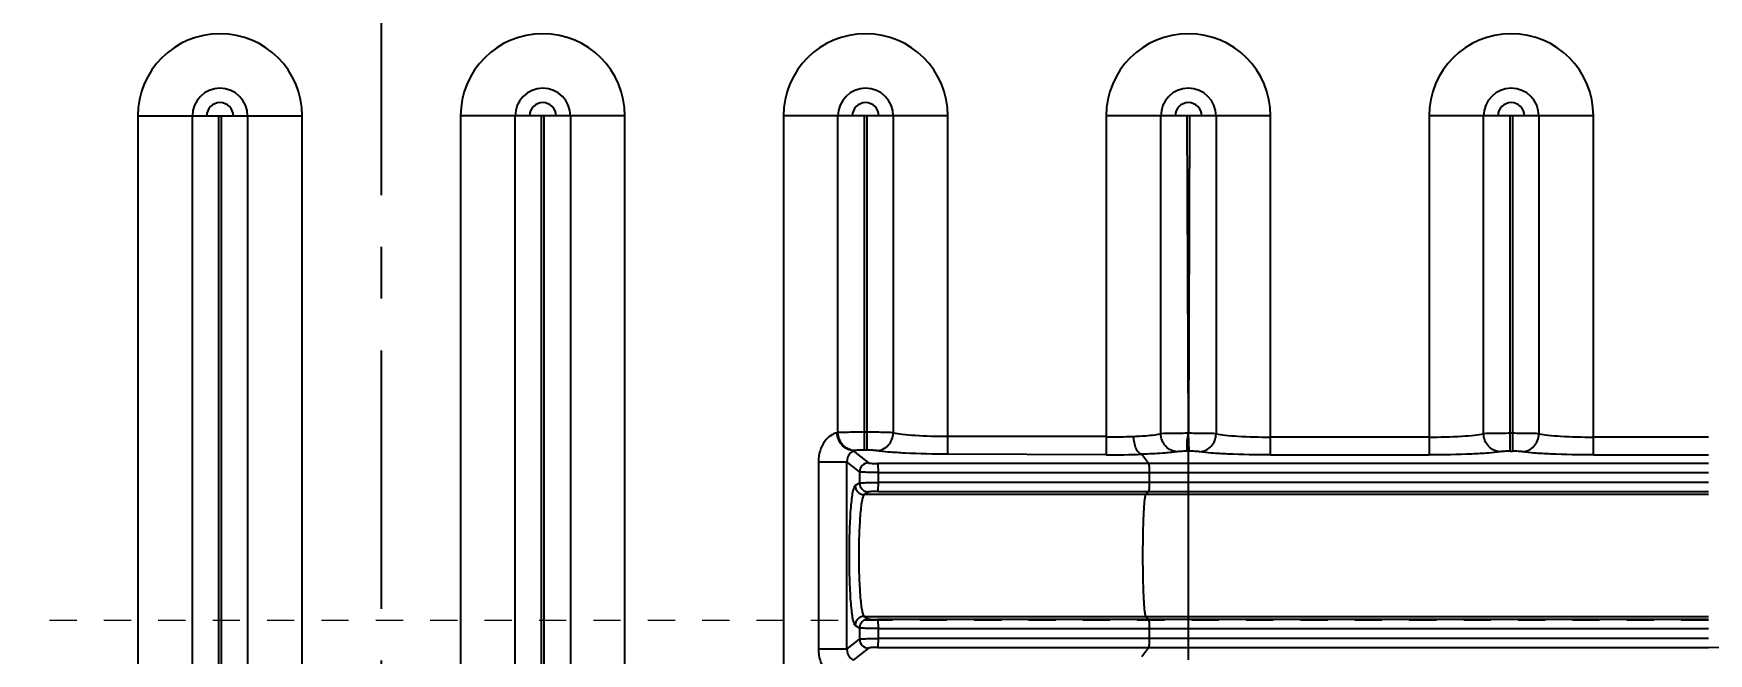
# Model space of a CAD drawing. Header units: millimetres. Extents: x 1572 to 4063, y -10865 to -3081.
# Drawn here: x 2748.1 to 2842, y -6414.4 to -6379.7 of the extents above; entities that cross this region are included whole.
import ezdxf

# ---------------------------------------------------------------- set-up
doc = ezdxf.new("R2010")
doc.units = ezdxf.units.MM
doc.header["$LTSCALE"] = 16.335
doc.header["$PDMODE"] = 3
doc.header["$PDSIZE"] = 0.3125
doc.linetypes.add('CENTER', pattern=[0.6, 0.375, -0.075, 0.075, -0.075])
doc.linetypes.add('HIDDEN', pattern=[0.2, 0.1, -0.1])
doc.layers.get('0').update_dxf_attribs({"linetype": 'CONTINUOUS'})
doc.layers.get('Defpoints').update_dxf_attribs({"linetype": 'CONTINUOUS'})
doc.layers.add('cool', color=153, linetype='HIDDEN', lineweight=9)
doc.styles.get("Standard").update_dxf_attribs({"font": 'txt', "width": 0.8})
doc.dimstyles.new('ISO-25', dxfattribs={"dimtxt": 8, "dimasz": 6, "dimexe": 0, "dimexo": 0, "dimgap": 0, "dimtad": 1, "dimdsep": 46, "dimtxsty": 'Standard', "dimcen": 0, "dimclrd": 4, "dimclre": 4, "dimclrt": 6, "dimazin": 0, "dimtfac": 1, "dimtofl": 0, "dimtmove": 0, "dimatfit": 3, "dimfxl": 1, "dimarcsym": 0})

# ---------------------------------------------------------------- blocks, each defined once
blk = doc.blocks.new('147')
at = {"layer": 'cool', "ltscale": 0.932966}
blk.add_line((229.566, -3849.566), (-211.774, -3849.566), dxfattribs=at)
blk = doc.blocks.new('*D231')
at = {"color": 4, "lineweight": -2, "transparency": 16777216}
blk.add_line((2995.408, -6416.588), (3018.172, -6416.588), dxfattribs=at)
at = {"layer": 'Defpoints', "color": 0, "transparency": 16777216}
for p in [(2995.408, -6416.588), (3010.172, -6416.588), (2767.593, -6453.588)]:
    blk.add_point(p, dxfattribs=at)
at = {"color": 6, "transparency": 16777216, "insert": (3014.172, -6413.588), "char_height": 6, "attachment_point": 5}
blk.add_mtext('37', dxfattribs=at)
blk = doc.blocks.new('*D232')
at = {"color": 4, "lineweight": -2, "transparency": 16777216}
blk.add_line((2971.055, -6336.588), (3019.772, -6336.588), dxfattribs=at)
at = {"layer": 'Defpoints', "color": 0, "transparency": 16777216}
for p in [(2971.055, -6336.588), (3010.172, -6336.588), (2767.593, -6453.588)]:
    blk.add_point(p, dxfattribs=at)
at = {"color": 6, "transparency": 16777216, "insert": (3014.972, -6333.588), "char_height": 6, "attachment_point": 5}
blk.add_mtext('117', dxfattribs=at)
blk = doc.blocks.new('*D233')
at = {"color": 4, "lineweight": -2, "transparency": 16777216}
blk.add_line((2812.818, -6350.161), (3031.772, -6350.161), dxfattribs=at)
at = {"layer": 'Defpoints', "color": 0, "transparency": 16777216}
for p in [(2812.818, -6350.161), (3010.172, -6350.161), (2767.593, -6453.588)]:
    blk.add_point(p, dxfattribs=at)
at = {"color": 6, "transparency": 16777216, "insert": (3020.972, -6347.161), "char_height": 6, "attachment_point": 5}
blk.add_mtext('103.43', dxfattribs=at)
blk = doc.blocks.new('*D234')
at = {"color": 4, "lineweight": -2, "transparency": 16777216}
blk.add_line((2787.693, -6373.778), (3027.772, -6373.778), dxfattribs=at)
at = {"layer": 'Defpoints', "color": 0, "transparency": 16777216}
for p in [(2787.693, -6373.778), (3010.172, -6373.778), (2767.593, -6453.588)]:
    blk.add_point(p, dxfattribs=at)
at = {"color": 6, "transparency": 16777216, "insert": (3018.972, -6370.778), "char_height": 6, "attachment_point": 5}
blk.add_mtext('79.81', dxfattribs=at)
blk = doc.blocks.new('*D242')
at = {"color": 4, "lineweight": -2, "transparency": 16777216}
blk.add_line((2767.593, -6275.099), (2767.593, -6253.982), dxfattribs=at)
at = {"layer": 'Defpoints', "color": 0, "transparency": 16777216}
for p in [(2767.593, -6256.382), (2767.593, -6275.099), (2767.593, -6453.588)]:
    blk.add_point(p, dxfattribs=at)
at = {"color": 6, "transparency": 16777216, "insert": (2764.593, -6255.182), "char_height": 6, "attachment_point": 5, "rotation": 90}
blk.add_mtext('0', dxfattribs=at)
blk = doc.blocks.new('*D243')
at = {"color": 4, "lineweight": -2, "transparency": 16777216}
blk.add_line((2787.693, -6372.888), (2787.693, -6244.382), dxfattribs=at)
at = {"layer": 'Defpoints', "color": 0, "transparency": 16777216}
for p in [(2787.693, -6256.382), (2787.693, -6372.888), (2767.593, -6453.588)]:
    blk.add_point(p, dxfattribs=at)
at = {"color": 6, "transparency": 16777216, "insert": (2784.693, -6250.382), "char_height": 6, "attachment_point": 5, "rotation": 90}
blk.add_mtext('20.1', dxfattribs=at)
blk = doc.blocks.new('*D244')
at = {"color": 4, "lineweight": -2, "transparency": 16777216}
blk.add_line((2812.818, -6349.76), (2812.818, -6237.182), dxfattribs=at)
at = {"layer": 'Defpoints', "color": 0, "transparency": 16777216}
for p in [(2812.818, -6256.382), (2812.818, -6349.76), (2767.593, -6453.588)]:
    blk.add_point(p, dxfattribs=at)
at = {"color": 6, "transparency": 16777216, "insert": (2809.818, -6246.782), "char_height": 6, "attachment_point": 5, "rotation": 90}
blk.add_mtext('45.23', dxfattribs=at)
blk = doc.blocks.new('*D245')
at = {"color": 4, "lineweight": -2, "transparency": 16777216}
blk.add_line((2896.233, -6372.68), (2896.233, -6233.982), dxfattribs=at)
at = {"layer": 'Defpoints', "color": 0, "transparency": 16777216}
for p in [(2896.233, -6256.382), (2896.233, -6372.68), (2767.593, -6453.588)]:
    blk.add_point(p, dxfattribs=at)
at = {"color": 6, "transparency": 16777216, "insert": (2893.233, -6245.182), "char_height": 6, "attachment_point": 5, "rotation": 90}
blk.add_mtext('128.64', dxfattribs=at)
blk = doc.blocks.new('*D246')
at = {"color": 4, "lineweight": -2, "transparency": 16777216}
blk.add_line((2972.593, -6290.133), (2972.593, -6244.382), dxfattribs=at)
at = {"layer": 'Defpoints', "color": 0, "transparency": 16777216}
for p in [(2972.593, -6256.382), (2972.593, -6290.133), (2767.593, -6453.588)]:
    blk.add_point(p, dxfattribs=at)
at = {"color": 6, "transparency": 16777216, "insert": (2969.593, -6250.382), "char_height": 6, "attachment_point": 5, "rotation": 90}
blk.add_mtext('205', dxfattribs=at)
blk = doc.blocks.new('*D248')
at = {"color": 4, "lineweight": -2, "transparency": 16777216}
blk.add_line((2539.777, -6416.588), (2517.014, -6416.588), dxfattribs=at)
at = {"layer": 'Defpoints', "color": 0, "transparency": 16777216}
for p in [(2525.014, -6416.588), (2539.777, -6416.588), (2767.593, -6453.588)]:
    blk.add_point(p, dxfattribs=at)
at = {"color": 6, "transparency": 16777216, "insert": (2521.014, -6413.588), "char_height": 6, "attachment_point": 5}
blk.add_mtext('37', dxfattribs=at)
blk = doc.blocks.new('*D249')
at = {"color": 4, "lineweight": -2, "transparency": 16777216}
blk.add_line((2564.131, -6336.588), (2515.414, -6336.588), dxfattribs=at)
at = {"layer": 'Defpoints', "color": 0, "transparency": 16777216}
for p in [(2525.014, -6336.588), (2564.131, -6336.588), (2767.593, -6453.588)]:
    blk.add_point(p, dxfattribs=at)
at = {"color": 6, "transparency": 16777216, "insert": (2520.214, -6333.588), "char_height": 6, "attachment_point": 5}
blk.add_mtext('117', dxfattribs=at)
blk = doc.blocks.new('*D250')
at = {"color": 4, "lineweight": -2, "transparency": 16777216}
blk.add_line((2638.953, -6373.778), (2507.414, -6373.778), dxfattribs=at)
at = {"layer": 'Defpoints', "color": 0, "transparency": 16777216}
for p in [(2525.014, -6373.778), (2638.953, -6373.778), (2767.593, -6453.588)]:
    blk.add_point(p, dxfattribs=at)
at = {"color": 6, "transparency": 16777216, "insert": (2516.214, -6370.778), "char_height": 6, "attachment_point": 5}
blk.add_mtext('79.81', dxfattribs=at)
blk = doc.blocks.new('*D257')
at = {"color": 4, "lineweight": -2, "transparency": 16777216}
blk.add_line((2638.953, -6372.68), (2638.953, -6233.982), dxfattribs=at)
at = {"layer": 'Defpoints', "color": 0, "transparency": 16777216}
for p in [(2638.953, -6256.382), (2638.953, -6372.68), (2767.593, -6453.588)]:
    blk.add_point(p, dxfattribs=at)
at = {"color": 6, "transparency": 16777216, "insert": (2635.953, -6245.182), "char_height": 6, "attachment_point": 5, "rotation": 90}
blk.add_mtext('128.64', dxfattribs=at)
blk = doc.blocks.new('*D258')
at = {"color": 4, "lineweight": -2, "transparency": 16777216}
blk.add_line((2562.593, -6290.133), (2562.593, -6244.382), dxfattribs=at)
at = {"layer": 'Defpoints', "color": 0, "transparency": 16777216}
for p in [(2562.593, -6256.382), (2562.593, -6290.133), (2767.593, -6453.588)]:
    blk.add_point(p, dxfattribs=at)
at = {"color": 6, "transparency": 16777216, "insert": (2559.593, -6250.382), "char_height": 6, "attachment_point": 5, "rotation": 90}
blk.add_mtext('205', dxfattribs=at)
blk = doc.blocks.new('*D259')
at = {"color": 4, "lineweight": -2, "transparency": 16777216}
blk.add_line((2559.271, -6293.588), (2516.444, -6293.588), dxfattribs=at)
at = {"layer": 'Defpoints', "color": 0, "transparency": 16777216}
for p in [(2526.844, -6293.588), (2559.271, -6293.588), (2767.593, -6453.588)]:
    blk.add_point(p, dxfattribs=at)
at = {"color": 6, "transparency": 16777216, "insert": (2521.644, -6290.588), "char_height": 6, "attachment_point": 5}
blk.add_mtext('160', dxfattribs=at)
blk = doc.blocks.new('*D260')
at = {"color": 4, "lineweight": -2, "transparency": 16777216}
blk.add_line((2981.393, -6293.588), (3018.682, -6293.588), dxfattribs=at)
at = {"layer": 'Defpoints', "color": 0, "transparency": 16777216}
for p in [(2981.393, -6293.588), (3008.282, -6293.588), (2767.593, -6453.588)]:
    blk.add_point(p, dxfattribs=at)
at = {"color": 6, "transparency": 16777216, "insert": (3013.482, -6290.588), "char_height": 6, "attachment_point": 5}
blk.add_mtext('160', dxfattribs=at)

msp = doc.modelspace()

# ---------------------------------------------------------------- linework, layer by layer
at = {"color": 1, "linetype": 'CENTER', "ltscale": 2.363517}
msp.add_line((2767.593, -6643.588), (2767.593, -6263.588), dxfattribs=at)
at = {"color": 7, "linetype": 'Continuous'}
for p, q in [((2753.942, -6384.331), (2753.942, -6473.673)), ((2753.942, -6384.331), (2763.154, -6384.331)), ((2756.999, -6472.486), (2756.999, -6384.331)), ((2758.481, -6473.463), (2758.481, -6384.331)), ((2758.615, -6384.331), (2758.615, -6473.463)), ((2760.097, -6384.331), (2760.097, -6472.486)), ((2763.154, -6473.673), (2763.154, -6384.331)), ((2772.032, -6384.331), (2772.032, -6473.673)), ((2781.244, -6384.331), (2772.032, -6384.331)), ((2775.089, -6472.486), (2775.089, -6384.331)), ((2776.571, -6473.463), (2776.571, -6384.331)), ((2776.705, -6384.331), (2776.705, -6473.463)), ((2778.187, -6384.331), (2778.187, -6472.486)), ((2781.244, -6473.673), (2781.244, -6384.331)), ((2790.122, -6384.331), (2790.122, -6473.673)), ((2799.334, -6384.331), (2790.122, -6384.331)), ((2793.179, -6402.072), (2793.179, -6384.331)), ((2794.657, -6403.051), (2794.661, -6384.331)), ((2794.795, -6384.331), (2794.791, -6403.052)), ((2796.277, -6384.331), (2796.277, -6402.077)), ((2799.33, -6403.279), (2799.334, -6384.331)), ((2808.212, -6384.331), (2808.208, -6403.311)), ((2817.424, -6384.331), (2808.212, -6384.331)), ((2811.269, -6402.135), (2811.269, -6384.331)), ((2812.818, -6402.11), (2812.751, -6384.331)), ((2812.885, -6384.331), (2812.818, -6402.11)), ((2814.367, -6384.331), (2814.367, -6402.136)), ((2817.424, -6403.323), (2817.424, -6384.331)), ((2826.302, -6384.331), (2826.302, -6403.323)), ((2835.514, -6384.331), (2826.302, -6384.331)), ((2829.359, -6402.136), (2829.359, -6384.331)), ((2830.841, -6403.113), (2830.841, -6384.331)), ((2830.975, -6384.331), (2830.975, -6403.113)), ((2832.457, -6384.331), (2832.457, -6402.136)), ((2835.514, -6403.323), (2835.514, -6384.331)), ((2794.795, -6402.049), (2794.661, -6402.049)), ((2808.212, -6402.292), (2799.334, -6402.292)), ((2812.802, -6402.11), (2812.833, -6403.114)), ((2826.302, -6402.321), (2817.424, -6402.321)), ((2830.975, -6402.11), (2830.841, -6402.11)), ((2841.963, -6402.321), (2835.514, -6402.321)), ((2794.04, -6403.084), (2794.892, -6403.768)), ((2794.791, -6403.052), (2794.657, -6403.051)), ((2808.208, -6403.311), (2799.329, -6403.279)), ((2810.208, -6403.284), (2810.595, -6403.802)), ((2812.818, -6414.795), (2812.818, -6403.112)), ((2817.423, -6403.323), (2826.303, -6403.323)), ((2830.841, -6403.113), (2830.975, -6403.113)), ((2835.513, -6403.323), (2841.963, -6403.323)), ((2792.085, -6403.701), (2792.085, -6414.205)), ((2792.085, -6403.701), (2793.681, -6403.701)), ((2793.681, -6414.205), (2793.681, -6403.701)), ((2794.39, -6404.269), (2793.681, -6403.701)), ((2794.39, -6404.269), (2794.39, -6404.89)), ((2841.963, -6403.802), (2795.419, -6403.802)), ((2795.443, -6404.865), (2795.443, -6404.303)), ((2795.443, -6404.303), (2841.963, -6404.303)), ((2810.619, -6404.303), (2810.619, -6404.865)), ((2794.142, -6405.039), (2794.39, -6404.89)), ((2795.418, -6405.367), (2841.963, -6405.367)), ((2841.963, -6404.865), (2795.443, -6404.865)), ((2810.594, -6405.367), (2810.421, -6405.541)), ((2794.892, -6405.392), (2794.644, -6405.541)), ((2841.963, -6405.541), (2794.644, -6405.541)), ((2794.39, -6413.016), (2794.142, -6412.867)), ((2794.644, -6412.365), (2841.963, -6412.365)), ((2794.644, -6412.365), (2794.892, -6412.514)), ((2841.963, -6412.539), (2795.418, -6412.539)), ((2810.421, -6412.365), (2810.594, -6412.539)), ((2793.681, -6414.205), (2794.39, -6413.637)), ((2794.39, -6413.016), (2794.39, -6413.637)), ((2795.443, -6413.603), (2795.443, -6413.041)), ((2795.443, -6413.041), (2841.963, -6413.041)), ((2841.963, -6413.603), (2795.443, -6413.603)), ((2810.619, -6413.041), (2810.619, -6413.603)), ((2793.681, -6414.205), (2792.085, -6414.205)), ((2794.892, -6414.138), (2794.04, -6414.822)), ((2795.419, -6414.105), (2841.963, -6414.105)), ((2810.595, -6414.105), (2810.208, -6414.622))]:
    msp.add_line(p, q, dxfattribs=at)
for centre, radius, start, end in [((2758.548, -6384.331), 4.606, 0, 180), ((2776.638, -6384.331), 4.606, 0, 180), ((2794.728, -6384.331), 4.606, 0, 180), ((2812.818, -6384.331), 4.606, 0, 180), ((2830.908, -6384.331), 4.606, 0, 180), ((2758.548, -6384.331), 1.549, 0, 180), ((2776.638, -6384.331), 1.549, 0, 180), ((2794.728, -6384.331), 1.549, 0, 180), ((2812.818, -6384.331), 1.549, 0, 180), ((2830.908, -6384.331), 1.549, 0, 180), ((2758.548, -6384.331), 0.745, 0, 180), ((2776.638, -6384.331), 0.745, 0, 180), ((2794.728, -6384.331), 0.745, 0, 180), ((2812.818, -6384.331), 0.745, 0, 180), ((2830.908, -6384.331), 0.745, 0, 180), ((2792.653, -6399.581), 2.546, 280.83677, 281.92318), ((2793.428, -6398.916), 4.213, 278.35656, 279.20414), ((2808.482, -6349.406), 53.906, 269.70876, 271.83445), ((2794.646, -6405.037), 0.504, 180.20884, 269.78931), ((2794.646, -6412.869), 0.504, 90.20985, 179.76958), ((2841.963, -6431.063), 16.959, 0, 90)]:
    msp.add_arc(centre, radius, start, end, dxfattribs=at)
for points, knots in [([(2793.131, -6402.082), (2792.864, -6402.133), (2792.271, -6402.587), (2792.085, -6403.294), (2792.085, -6403.701)], [0, 0, 0, 0, 0.400926, 1, 1, 1, 1]), ([(2794.04, -6403.084), (2793.82, -6403.076), (2793.459, -6402.908), (2793.201, -6402.484), (2793.135, -6402.217), (2793.131, -6402.082)], [0, 0, 0, 0, 0.450377, 0.723752, 1, 1, 1, 1]), ([(2794.661, -6402.049), (2794.364, -6402.048), (2793.87, -6402.052), (2793.376, -6402.06), (2793.179, -6402.072)], [0, 0, 0, 0, 0.600208, 1, 1, 1, 1]), ([(2794.101, -6403.075), (2793.864, -6403.067), (2793.372, -6402.826), (2793.185, -6402.323), (2793.179, -6402.072)], [0, 0, 0, 0, 0.486524, 1, 1, 1, 1]), ([(2796.277, -6402.077), (2796.08, -6402.064), (2795.586, -6402.055), (2795.091, -6402.049), (2794.795, -6402.049)], [0, 0, 0, 0, 0.399798, 1, 1, 1, 1]), ([(2795.347, -6403.079), (2795.585, -6403.073), (2796.082, -6402.834), (2796.271, -6402.328), (2796.277, -6402.077)], [0, 0, 0, 0, 0.48648, 1, 1, 1, 1]), ([(2796.277, -6402.077), (2796.443, -6402.113), (2796.85, -6402.167), (2797.868, -6402.251), (2798.722, -6402.273), (2799.334, -6402.276)], [0, 0, 0, 0, 0.165774, 0.400953, 1, 1, 1, 1]), ([(2808.212, -6402.309), (2808.344, -6402.309), (2808.856, -6402.309), (2809.368, -6402.298), (2809.746, -6402.282)], [0, 0, 0, 0, 0.259308, 1, 1, 1, 1]), ([(2809.746, -6402.282), (2810.048, -6402.269), (2810.557, -6402.236), (2811.065, -6402.179), (2811.269, -6402.135)], [0, 0, 0, 0, 0.592382, 1, 1, 1, 1]), ([(2810.208, -6403.284), (2810.145, -6403.276), (2810.008, -6403.183), (2809.867, -6402.952), (2809.777, -6402.636), (2809.749, -6402.402), (2809.746, -6402.282)], [0, 0, 0, 0, 0.162815, 0.394523, 0.690226, 1, 1, 1, 1]), ([(2812.751, -6402.11), (2812.454, -6402.11), (2811.96, -6402.114), (2811.466, -6402.123), (2811.269, -6402.136)], [0, 0, 0, 0, 0.600203, 1, 1, 1, 1]), ([(2812.194, -6403.138), (2811.957, -6403.131), (2811.463, -6402.891), (2811.275, -6402.386), (2811.269, -6402.135)], [0, 0, 0, 0, 0.486513, 1, 1, 1, 1]), ([(2812.833, -6403.114), (2812.738, -6403.131), (2812.763, -6402.767), (2812.726, -6402.501), (2812.802, -6402.242), (2812.802, -6402.11)], [0, 0, 0, 0, 0.284257, 0.610877, 1, 1, 1, 1]), ([(2814.367, -6402.136), (2814.17, -6402.123), (2813.676, -6402.115), (2813.181, -6402.11), (2812.885, -6402.11)], [0, 0, 0, 0, 0.399792, 1, 1, 1, 1]), ([(2813.441, -6403.138), (2813.679, -6403.131), (2814.173, -6402.892), (2814.361, -6402.387), (2814.367, -6402.136)], [0, 0, 0, 0, 0.486503, 1, 1, 1, 1]), ([(2814.367, -6402.136), (2814.533, -6402.172), (2814.94, -6402.224), (2815.959, -6402.303), (2816.812, -6402.321), (2817.424, -6402.321)], [0, 0, 0, 0, 0.165713, 0.400879, 1, 1, 1, 1]), ([(2826.302, -6402.321), (2826.914, -6402.321), (2827.767, -6402.303), (2828.786, -6402.224), (2829.193, -6402.172), (2829.359, -6402.136)], [0, 0, 0, 0, 0.599124, 0.83429, 1, 1, 1, 1]), ([(2830.841, -6402.11), (2830.544, -6402.11), (2830.05, -6402.115), (2829.556, -6402.123), (2829.359, -6402.136)], [0, 0, 0, 0, 0.600202, 1, 1, 1, 1]), ([(2830.285, -6403.138), (2830.047, -6403.131), (2829.553, -6402.891), (2829.365, -6402.387), (2829.359, -6402.136)], [0, 0, 0, 0, 0.486514, 1, 1, 1, 1]), ([(2832.457, -6402.136), (2832.26, -6402.123), (2831.766, -6402.115), (2831.271, -6402.11), (2830.975, -6402.11)], [0, 0, 0, 0, 0.399792, 1, 1, 1, 1]), ([(2831.531, -6403.138), (2831.769, -6403.131), (2832.263, -6402.892), (2832.451, -6402.387), (2832.457, -6402.136)], [0, 0, 0, 0, 0.486503, 1, 1, 1, 1]), ([(2832.457, -6402.136), (2832.623, -6402.172), (2833.03, -6402.224), (2834.049, -6402.303), (2834.902, -6402.321), (2835.514, -6402.321)], [0, 0, 0, 0, 0.165713, 0.400879, 1, 1, 1, 1]), ([(2794.04, -6403.084), (2793.966, -6403.134), (2793.774, -6403.29), (2793.679, -6403.545), (2793.681, -6403.701)], [0, 0, 0, 0, 0.363052, 1, 1, 1, 1]), ([(2794.657, -6403.051), (2794.546, -6403.051), (2794.361, -6403.055), (2794.175, -6403.063), (2794.101, -6403.075)], [0, 0, 0, 0, 0.596855, 1, 1, 1, 1]), ([(2795.347, -6403.079), (2795.273, -6403.067), (2795.087, -6403.058), (2794.902, -6403.052), (2794.791, -6403.052)], [0, 0, 0, 0, 0.403456, 1, 1, 1, 1]), ([(2799.329, -6403.279), (2798.532, -6403.276), (2797.421, -6403.254), (2796.094, -6403.17), (2795.563, -6403.116), (2795.347, -6403.079)], [0, 0, 0, 0, 0.599647, 0.835169, 1, 1, 1, 1]), ([(2812.194, -6403.138), (2811.928, -6403.182), (2811.265, -6403.239), (2810.602, -6403.271), (2810.208, -6403.284)], [0, 0, 0, 0, 0.406133, 1, 1, 1, 1]), ([(2812.816, -6403.113), (2812.693, -6403.112), (2812.486, -6403.117), (2812.277, -6403.124), (2812.194, -6403.138)], [0, 0, 0, 0, 0.593916, 1, 1, 1, 1]), ([(2813.441, -6403.138), (2813.358, -6403.125), (2813.15, -6403.116), (2812.943, -6403.112), (2812.82, -6403.113)], [0, 0, 0, 0, 0.405422, 1, 1, 1, 1]), ([(2817.423, -6403.323), (2816.626, -6403.323), (2815.514, -6403.305), (2814.187, -6403.226), (2813.657, -6403.174), (2813.441, -6403.138)], [0, 0, 0, 0, 0.599686, 0.835203, 1, 1, 1, 1]), ([(2830.285, -6403.138), (2830.069, -6403.174), (2829.539, -6403.226), (2828.211, -6403.305), (2827.1, -6403.323), (2826.303, -6403.323)], [0, 0, 0, 0, 0.164798, 0.400314, 1, 1, 1, 1]), ([(2830.841, -6403.113), (2830.73, -6403.113), (2830.545, -6403.117), (2830.359, -6403.126), (2830.285, -6403.138)], [0, 0, 0, 0, 0.596745, 1, 1, 1, 1]), ([(2831.531, -6403.138), (2831.457, -6403.126), (2831.271, -6403.117), (2831.086, -6403.113), (2830.975, -6403.113)], [0, 0, 0, 0, 0.403409, 1, 1, 1, 1]), ([(2835.513, -6403.323), (2834.716, -6403.323), (2833.604, -6403.305), (2832.277, -6403.226), (2831.747, -6403.174), (2831.531, -6403.138)], [0, 0, 0, 0, 0.599686, 0.835203, 1, 1, 1, 1]), ([(2794.892, -6403.768), (2794.764, -6403.768), (2794.498, -6403.875), (2794.39, -6404.141), (2794.39, -6404.269)], [0, 0, 0, 0, 0.499757, 1, 1, 1, 1]), ([(2795.443, -6404.303), (2795.317, -6404.303), (2795.08, -6404.3), (2794.762, -6404.298), (2794.54, -6404.28), (2794.423, -6404.282), (2794.39, -6404.269)], [0, 0, 0, 0, 0.360124, 0.675063, 0.899074, 1, 1, 1, 1]), ([(2794.892, -6403.768), (2794.91, -6403.78), (2794.957, -6403.781), (2795.043, -6403.792), (2795.199, -6403.799), (2795.33, -6403.802), (2795.419, -6403.802)], [0, 0, 0, 0, 0.124391, 0.249547, 0.49969, 1, 1, 1, 1]), ([(2795.443, -6404.303), (2795.443, -6404.239), (2795.441, -6404.126), (2795.44, -6403.974), (2795.427, -6403.875), (2795.429, -6403.816), (2795.419, -6403.802)], [0, 0, 0, 0, 0.381658, 0.677861, 0.894098, 1, 1, 1, 1]), ([(2810.595, -6403.802), (2810.605, -6403.815), (2810.603, -6403.873), (2810.616, -6403.975), (2810.617, -6404.128), (2810.619, -6404.241), (2810.619, -6404.303)], [0, 0, 0, 0, 0.09693, 0.31785, 0.633973, 1, 1, 1, 1]), ([(2794.142, -6412.867), (2794.108, -6412.842), (2794.061, -6412.714), (2794.005, -6412.475), (2793.954, -6412.102), (2793.907, -6411.621), (2793.869, -6411.042), (2793.829, -6410.143), (2793.811, -6408.953), (2793.829, -6407.763), (2793.869, -6406.864), (2793.907, -6406.285), (2793.954, -6405.804), (2794.005, -6405.431), (2794.061, -6405.192), (2794.108, -6405.064), (2794.142, -6405.039)], [0, 0, 0, 0, 0.016203, 0.047922, 0.095737, 0.157906, 0.232158, 0.315946, 0.50001, 0.684072, 0.767857, 0.842106, 0.904272, 0.952083, 0.983797, 1, 1, 1, 1]), ([(2794.39, -6404.89), (2794.423, -6404.88), (2794.54, -6404.882), (2794.763, -6404.869), (2795.08, -6404.867), (2795.317, -6404.865), (2795.443, -6404.865)], [0, 0, 0, 0, 0.100661, 0.324699, 0.63975, 1, 1, 1, 1]), ([(2794.39, -6404.89), (2794.39, -6405.018), (2794.498, -6405.284), (2794.764, -6405.392), (2794.892, -6405.392)], [0, 0, 0, 0, 0.50043, 1, 1, 1, 1]), ([(2795.418, -6405.367), (2795.355, -6405.367), (2795.237, -6405.368), (2795.077, -6405.371), (2794.968, -6405.383), (2794.907, -6405.383), (2794.892, -6405.392)], [0, 0, 0, 0, 0.359393, 0.67395, 0.898138, 1, 1, 1, 1]), ([(2795.418, -6405.367), (2795.43, -6405.355), (2795.425, -6405.294), (2795.44, -6405.197), (2795.441, -6405.044), (2795.443, -6404.93), (2795.443, -6404.865)], [0, 0, 0, 0, 0.101096, 0.315559, 0.613983, 1, 1, 1, 1]), ([(2810.619, -6404.865), (2810.619, -6404.927), (2810.617, -6405.041), (2810.617, -6405.197), (2810.601, -6405.296), (2810.605, -6405.356), (2810.594, -6405.367)], [0, 0, 0, 0, 0.369605, 0.687657, 0.907513, 1, 1, 1, 1]), ([(2794.644, -6405.541), (2794.612, -6405.559), (2794.569, -6405.675), (2794.518, -6405.881), (2794.47, -6406.209), (2794.427, -6406.628), (2794.392, -6407.132), (2794.355, -6407.916), (2794.338, -6408.953), (2794.355, -6409.99), (2794.392, -6410.774), (2794.427, -6411.279), (2794.47, -6411.697), (2794.518, -6412.025), (2794.569, -6412.231), (2794.612, -6412.347), (2794.644, -6412.365)], [0, 0, 0, 0, 0.016229, 0.04837, 0.096215, 0.15828, 0.232478, 0.316178, 0.500019, 0.683854, 0.767558, 0.841741, 0.903801, 0.95164, 0.983759, 1, 1, 1, 1]), ([(2810.421, -6405.541), (2810.397, -6405.564), (2810.382, -6405.679), (2810.346, -6405.883), (2810.323, -6406.21), (2810.297, -6406.628), (2810.278, -6407.133), (2810.257, -6407.917), (2810.251, -6408.531), (2810.251, -6408.953)], [0, 0, 0, 0, 0.029445, 0.092703, 0.188203, 0.312718, 0.46175, 0.630056, 1, 1, 1, 1]), ([(2810.251, -6408.953), (2810.251, -6409.375), (2810.257, -6409.989), (2810.278, -6410.773), (2810.297, -6411.278), (2810.323, -6411.696), (2810.346, -6412.023), (2810.382, -6412.227), (2810.397, -6412.342), (2810.421, -6412.365)], [0, 0, 0, 0, 0.369945, 0.538252, 0.687284, 0.811799, 0.907298, 0.970556, 1, 1, 1, 1]), ([(2794.892, -6412.514), (2794.764, -6412.514), (2794.498, -6412.622), (2794.39, -6412.888), (2794.39, -6413.016)], [0, 0, 0, 0, 0.499569, 1, 1, 1, 1]), ([(2794.892, -6412.514), (2794.907, -6412.523), (2794.968, -6412.523), (2795.077, -6412.535), (2795.236, -6412.538), (2795.355, -6412.539), (2795.418, -6412.539)], [0, 0, 0, 0, 0.101485, 0.325209, 0.639862, 1, 1, 1, 1]), ([(2795.443, -6413.041), (2795.443, -6412.976), (2795.441, -6412.862), (2795.44, -6412.709), (2795.425, -6412.612), (2795.43, -6412.551), (2795.418, -6412.539)], [0, 0, 0, 0, 0.386019, 0.684443, 0.898905, 1, 1, 1, 1]), ([(2810.594, -6412.539), (2810.605, -6412.55), (2810.601, -6412.61), (2810.617, -6412.709), (2810.617, -6412.865), (2810.619, -6412.979), (2810.619, -6413.041)], [0, 0, 0, 0, 0.092486, 0.312341, 0.630394, 1, 1, 1, 1]), ([(2795.443, -6413.041), (2795.317, -6413.041), (2795.08, -6413.039), (2794.763, -6413.037), (2794.54, -6413.024), (2794.423, -6413.026), (2794.39, -6413.016)], [0, 0, 0, 0, 0.36025, 0.675301, 0.899339, 1, 1, 1, 1]), ([(2794.39, -6413.637), (2794.423, -6413.624), (2794.54, -6413.626), (2794.762, -6413.608), (2795.08, -6413.606), (2795.317, -6413.603), (2795.443, -6413.603)], [0, 0, 0, 0, 0.100926, 0.324937, 0.639877, 1, 1, 1, 1]), ([(2794.39, -6413.637), (2794.39, -6413.765), (2794.498, -6414.031), (2794.764, -6414.138), (2794.892, -6414.138)], [0, 0, 0, 0, 0.500243, 1, 1, 1, 1]), ([(2795.419, -6414.105), (2795.429, -6414.09), (2795.427, -6414.031), (2795.44, -6413.932), (2795.441, -6413.78), (2795.443, -6413.667), (2795.443, -6413.603)], [0, 0, 0, 0, 0.105904, 0.322141, 0.618344, 1, 1, 1, 1]), ([(2810.619, -6413.603), (2810.619, -6413.665), (2810.617, -6413.778), (2810.616, -6413.931), (2810.603, -6414.033), (2810.605, -6414.092), (2810.595, -6414.105)], [0, 0, 0, 0, 0.366025, 0.682148, 0.903069, 1, 1, 1, 1]), ([(2792.085, -6414.205), (2792.085, -6414.612), (2792.271, -6415.319), (2792.864, -6415.773), (2793.131, -6415.824)], [0, 0, 0, 0, 0.598964, 1, 1, 1, 1]), ([(2793.681, -6414.205), (2793.679, -6414.361), (2793.774, -6414.616), (2793.966, -6414.772), (2794.04, -6414.822)], [0, 0, 0, 0, 0.636959, 1, 1, 1, 1]), ([(2795.419, -6414.105), (2795.356, -6414.105), (2795.237, -6414.107), (2795.077, -6414.111), (2794.969, -6414.125), (2794.906, -6414.127), (2794.892, -6414.138)], [0, 0, 0, 0, 0.358745, 0.672833, 0.896994, 1, 1, 1, 1])]:
    msp.add_open_spline(points, degree=3, knots=knots, dxfattribs=at)

# ---------------------------------------------------------------- block references
msp.add_blockref('147', (2758.697, -2563.022))

# ---------------------------------------------------------------- dimensions: what is measured, and where the dimension line sits
for feature_location, offset, dtype, origin, picture, middle in [((2638.953, -6372.68), (0, 116.298), 1, (2767.593, -6453.588), '*D257', (2635.953, -6245.182)), ((2896.233, -6372.68), (0, 116.298), 1, (2767.593, -6453.588), '*D245', (2893.233, -6245.182)), ((2812.817919308, -6349.760461677), (0, 93.378712813), 1, (2767.592919308, -6453.588155281), '*D244', (2809.817919308, -6246.781748865)), ((2787.693, -6372.888), (0, 116.506), 1, (2767.593, -6453.588), '*D243', (2784.693, -6250.382)), ((2562.593, -6290.133), (0, 33.751), 1, (2767.593, -6453.588), '*D258', (2559.593, -6250.382)), ((2972.593, -6290.133), (0, 33.751), 1, (2767.593, -6453.588), '*D246', (2969.593, -6250.382)), ((2767.592919308, -6275.098872884), (0, 18.717124019), 1, (2767.592919308, -6453.588155281), '*D242', (2764.592919308, -6255.181748865)), ((2559.271, -6293.588), (-32.427, 0), 0, (2767.593, -6453.588), '*D259', (2521.644, -6290.588)), ((2981.393, -6293.588), (26.889, 0), 0, (2767.593, -6453.588), '*D260', (3013.482, -6290.588)), ((2564.131, -6336.588), (-39.117, 0), 0, (2767.593, -6453.588), '*D249', (2520.214, -6333.588)), ((2971.055, -6336.588), (39.117, 0), 0, (2767.593, -6453.588), '*D232', (3014.972, -6333.588)), ((2812.818, -6350.161), (197.354, 0), 0, (2767.593, -6453.588), '*D233', (3020.972, -6347.161)), ((2638.953, -6373.778), (-113.939, 0), 0, (2767.593, -6453.588), '*D250', (2516.214, -6370.778)), ((2787.693, -6373.778), (222.479, 0), 0, (2767.593, -6453.588), '*D234', (3018.972, -6370.778)), ((2539.777, -6416.588), (-14.764, 0), 0, (2767.593, -6453.588), '*D248', (2521.014, -6413.588)), ((2995.408, -6416.588), (14.764, 0), 0, (2767.593, -6453.588), '*D231', (3014.172, -6413.588))]:
    dim = msp.add_ordinate_dim(feature_location=feature_location, offset=offset, dtype=dtype, origin=origin, dimstyle='ISO-25', override={"dimtxt": 6, "dimfxl": 1.25})
    dim.commit()
    dim.dimension.update_dxf_attribs({"geometry": picture, "text_midpoint": middle})

doc.saveas('drawing.dxf')
